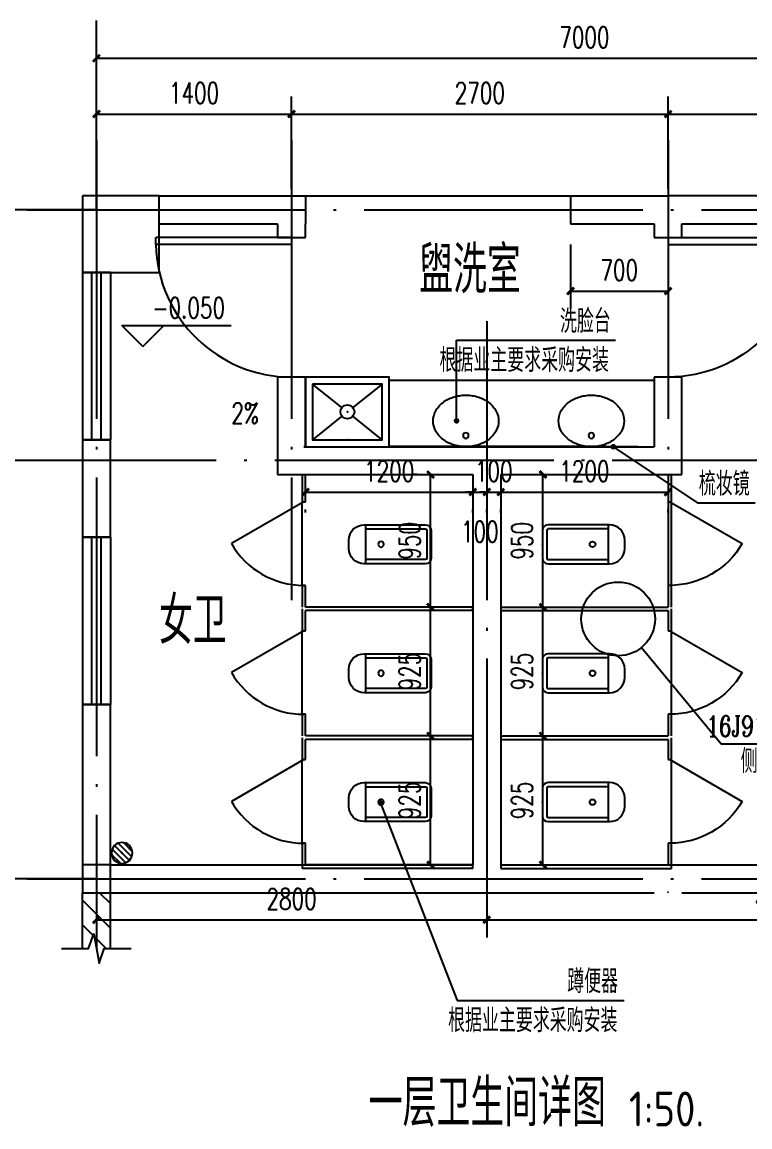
# Model space of a CAD drawing. Extents: x -4747 to 1060961, y -766984 to 396631.
# Drawn here: x 451895 to 457116, y -361977 to -354051 of the extents above; entities that cross this region are included whole.
import ezdxf

# ---------------------------------------------------------------- set-up
doc = ezdxf.new("R2010")
doc.units = 0
doc.header["$LTSCALE"] = 1000
doc.header["$MEASUREMENT"] = 0
doc.linetypes.add('DOTE', pattern=[2.42, 2, -0.2, 0.02, -0.2])
doc.layers.get('0').update_dxf_attribs({"linetype": 'CONTINUOUS'})
doc.layers.get('DEFPOINTS').update_dxf_attribs({"linetype": 'CONTINUOUS'})
for name, color, linetype in [('AXIS', 3, 'CONTINUOUS'), ('COLUMN', 9, 'CONTINUOUS'), ('DIM_ELEV', 3, 'CONTINUOUS'), ('DIM_IDEN', 3, 'CONTINUOUS'), ('DIM_LEAD', 3, 'CONTINUOUS'), ('DIM_SYMB', 3, 'CONTINUOUS'), ('DOTE', 1, 'DOTE'), ('LVTRY', 3, 'CONTINUOUS'), ('PUB_DIM', 3, 'CONTINUOUS'), ('PUB_HATCH', 8, 'CONTINUOUS'), ('PUB_TEXT', 7, 'CONTINUOUS'), ('WALL', 6, 'CONTINUOUS'), ('WINDOW', 4, 'CONTINUOUS'), ('卫生器具', 54, 'CONTINUOUS'), ('栏杆', 56, 'CONTINUOUS')]:
    doc.layers.add(name, color=color, linetype=linetype)
doc.styles.add('_TCH_DIM', font='SIMPLEX', dxfattribs={"bigfont": 'GBCBIG'})
doc.styles.add('_TCH_LABEL', font='COMPLEX', dxfattribs={"bigfont": 'GBCBIG'})
doc.styles.add('DIM_FONT', font='SIMPLEX', dxfattribs={"width": 0.7, "bigfont": 'GBCBIG'})
doc.styles.get("Standard").update_dxf_attribs({"font": 'gbenor.shx', "bigfont": 'gbcbig.shx'})
doc.dimstyles.new('DIMN50', dxfattribs={"dimscale": 0.5, "dimtxt": 300, "dimasz": 100, "dimexe": 250, "dimexo": 300, "dimgap": 150, "dimtad": 1, "dimdec": 0, "dimzin": 0, "dimtxsty": 'DIM_FONT', "dimblk": 'ARCHTICK', "dimcen": 0.09, "dimclrt": 7, "dimazin": 3, "dimtfac": 1, "dimtdec": 0, "dimtix": 1, "dimtmove": 0, "dimatfit": 3, "dimtolj": 1, "dimtzin": 0})

# ---------------------------------------------------------------- blocks, each defined once
blk = doc.blocks.new('_LV4')
blk.add_lwpolyline([(0, -520, 0.078966), (92.3, -505.3, 0.088152), (166.2, -465.8, 0.105269), (218.1, -403.4, 0.121685), (235, -335, 0.121685), (218.1, -266.6, 0.105269), (166.2, -204.2, 0.088152), (92.3, -164.7, 0.078966), (0, -150, 0.078966), (-92.3, -164.7, 0.088152), (-166.2, -204.2, 0.105269), (-218.1, -266.6, 0.121685), (-235, -335, 0.121685), (-218.1, -403.4, 0.105269), (-166.2, -465.8, 0.088152), (-92.3, -505.3, 0.078966)], format="xyb", close=True)
blk.add_circle((0, -230), 20)
blk = doc.blocks.new('_ARCHTICK')
at = {"color": 0, "linetype": 'BYBLOCK', "const_width": 0.4}
blk.add_lwpolyline([(-0.5, -0.5), (0.5, 0.5)], dxfattribs=at)
blk = doc.blocks.new('*D94')
at = {"layer": 'DEFPOINTS', "color": 0}
for p in [(455828.5, -355497.4), (456528.5, -355497.4), (456528.5, -355980.4)]:
    blk.add_point(p, dxfattribs=at)
at = {"layer": 'PUB_DIM', "color": 0}
for p, q in [((455828.5, -355647.4), (455828.5, -356105.4)), ((456528.5, -355647.4), (456528.5, -356105.4)), ((455828.5, -355980.4), (456528.5, -355980.4))]:
    blk.add_line(p, q, dxfattribs=at)
at = {"layer": 'PUB_DIM', "color": 0, "xscale": 50, "yscale": 50, "zscale": 50, "rotation": 180}
blk.add_blockref('_ARCHTICK', (455828.5, -355980.4), dxfattribs=at)
at = {"layer": 'PUB_DIM', "color": 0, "xscale": 50, "yscale": 50, "zscale": 50}
blk.add_blockref('_ARCHTICK', (456528.5, -355980.4), dxfattribs=at)
at = {"layer": 'PUB_DIM', "color": 7, "insert": (456178.5, -355830.4), "char_height": 150, "attachment_point": 5, "style": 'DIM_FONT'}
blk.add_mtext('\\A1;700', dxfattribs=at)
blk = doc.blocks.new('*D95')
at = {"layer": 'DEFPOINTS', "color": 0}
for p in [(455228.5, -360197.4), (459428.5, -360197.4), (459428.5, -360491.5)]:
    blk.add_point(p, dxfattribs=at)
at = {"layer": 'PUB_DIM', "color": 0}
for p, q in [((455228.5, -360347.4), (455228.5, -360616.5)), ((459428.5, -360347.4), (459428.5, -360616.5)), ((455228.5, -360491.5), (459428.5, -360491.5))]:
    blk.add_line(p, q, dxfattribs=at)
at = {"layer": 'PUB_DIM', "color": 0, "xscale": 50, "yscale": 50, "zscale": 50, "rotation": 180}
blk.add_blockref('_ARCHTICK', (455228.5, -360491.5), dxfattribs=at)
at = {"layer": 'PUB_DIM', "color": 0, "xscale": 50, "yscale": 50, "zscale": 50}
blk.add_blockref('_ARCHTICK', (459428.5, -360491.5), dxfattribs=at)
at = {"layer": 'PUB_DIM', "color": 7, "insert": (457328.5, -360341.5), "char_height": 150, "attachment_point": 5, "style": 'DIM_FONT'}
blk.add_mtext('\\A1;4200', dxfattribs=at)
blk = doc.blocks.new('*D96')
at = {"layer": 'DEFPOINTS', "color": 0}
for p in [(452428.5, -360197.4), (455228.5, -360197.4), (455228.5, -360491.5)]:
    blk.add_point(p, dxfattribs=at)
at = {"layer": 'PUB_DIM', "color": 0}
for p, q in [((452428.5, -360347.4), (452428.5, -360616.5)), ((455228.5, -360347.4), (455228.5, -360616.5)), ((452428.5, -360491.5), (455228.5, -360491.5))]:
    blk.add_line(p, q, dxfattribs=at)
at = {"layer": 'PUB_DIM', "color": 0, "xscale": 50, "yscale": 50, "zscale": 50, "rotation": 180}
blk.add_blockref('_ARCHTICK', (452428.5, -360491.5), dxfattribs=at)
at = {"layer": 'PUB_DIM', "color": 0, "xscale": 50, "yscale": 50, "zscale": 50}
blk.add_blockref('_ARCHTICK', (455228.5, -360491.5), dxfattribs=at)
at = {"layer": 'PUB_DIM', "color": 7, "insert": (453828.5, -360341.5), "char_height": 150, "attachment_point": 5, "style": 'DIM_FONT'}
blk.add_mtext('\\A1;2800', dxfattribs=at)
blk = doc.blocks.new('*D102')
at = {"layer": 'DEFPOINTS', "color": 0}
for p in [(453928.5, -357419.8), (455128.5, -357419.8), (455128.5, -357422.7)]:
    blk.add_point(p, dxfattribs=at)
at = {"layer": 'PUB_DIM', "color": 0}
for p, q in [((453928.5, -357422.7), (455128.5, -357422.7)), ((453928.5, -357569.8), (453928.5, -357547.7)), ((455128.5, -357569.8), (455128.5, -357547.7))]:
    blk.add_line(p, q, dxfattribs=at)
at = {"layer": 'PUB_DIM', "color": 0, "xscale": 50, "yscale": 50, "zscale": 50, "rotation": 180}
blk.add_blockref('_ARCHTICK', (453928.5, -357422.7), dxfattribs=at)
at = {"layer": 'PUB_DIM', "color": 0, "xscale": 50, "yscale": 50, "zscale": 50}
blk.add_blockref('_ARCHTICK', (455128.5, -357422.7), dxfattribs=at)
at = {"layer": 'PUB_DIM', "color": 7, "insert": (454528.5, -357272.7), "char_height": 150, "attachment_point": 5, "style": 'DIM_FONT'}
blk.add_mtext('\\A1;1200', dxfattribs=at)
blk = doc.blocks.new('*D103')
at = {"layer": 'DEFPOINTS', "color": 0}
for p in [(455128.5, -357419.8), (455228.5, -357419.8), (455228.5, -357422.7)]:
    blk.add_point(p, dxfattribs=at)
at = {"layer": 'PUB_DIM', "color": 0}
for p, q in [((455128.5, -357422.7), (455078.5, -357422.7)), ((455128.5, -357422.7), (455228.5, -357422.7)), ((455228.5, -357422.7), (455278.5, -357422.7)), ((455128.5, -357569.8), (455128.5, -357547.7)), ((455228.5, -357569.8), (455228.5, -357547.7))]:
    blk.add_line(p, q, dxfattribs=at)
at = {"layer": 'PUB_DIM', "color": 0, "xscale": 50, "yscale": 50, "zscale": 50}
blk.add_blockref('_ARCHTICK', (455128.5, -357422.7), dxfattribs=at)
at = {"layer": 'PUB_DIM', "color": 0, "xscale": 50, "yscale": 50, "zscale": 50, "rotation": 180}
blk.add_blockref('_ARCHTICK', (455228.5, -357422.7), dxfattribs=at)
at = {"layer": 'PUB_DIM', "color": 7, "insert": (455178.5, -357706.4), "char_height": 150, "attachment_point": 5, "style": 'DIM_FONT'}
blk.add_mtext('\\A1;100', dxfattribs=at)
blk = doc.blocks.new('*D104')
at = {"layer": 'DEFPOINTS', "color": 0}
for p in [(455228.5, -357419.8), (455328.5, -357419.8), (455328.5, -357422.7)]:
    blk.add_point(p, dxfattribs=at)
at = {"layer": 'PUB_DIM', "color": 0}
for p, q in [((455228.5, -357422.7), (455178.5, -357422.7)), ((455228.5, -357422.7), (455328.5, -357422.7)), ((455328.5, -357422.7), (455378.5, -357422.7)), ((455228.5, -357569.8), (455228.5, -357547.7)), ((455328.5, -357569.8), (455328.5, -357547.7))]:
    blk.add_line(p, q, dxfattribs=at)
at = {"layer": 'PUB_DIM', "color": 0, "xscale": 50, "yscale": 50, "zscale": 50}
blk.add_blockref('_ARCHTICK', (455228.5, -357422.7), dxfattribs=at)
at = {"layer": 'PUB_DIM', "color": 0, "xscale": 50, "yscale": 50, "zscale": 50, "rotation": 180}
blk.add_blockref('_ARCHTICK', (455328.5, -357422.7), dxfattribs=at)
at = {"layer": 'PUB_DIM', "color": 7, "insert": (455278.5, -357272.7), "char_height": 150, "attachment_point": 5, "style": 'DIM_FONT'}
blk.add_mtext('\\A1;100', dxfattribs=at)
blk = doc.blocks.new('*D105')
at = {"layer": 'DEFPOINTS', "color": 0}
for p in [(455328.5, -357419.8), (456528.5, -357419.8), (456528.5, -357422.7)]:
    blk.add_point(p, dxfattribs=at)
at = {"layer": 'PUB_DIM', "color": 0}
for p, q in [((455328.5, -357422.7), (456528.5, -357422.7)), ((455328.5, -357569.8), (455328.5, -357547.7)), ((456528.5, -357569.8), (456528.5, -357547.7))]:
    blk.add_line(p, q, dxfattribs=at)
at = {"layer": 'PUB_DIM', "color": 0, "xscale": 50, "yscale": 50, "zscale": 50, "rotation": 180}
blk.add_blockref('_ARCHTICK', (455328.5, -357422.7), dxfattribs=at)
at = {"layer": 'PUB_DIM', "color": 0, "xscale": 50, "yscale": 50, "zscale": 50}
blk.add_blockref('_ARCHTICK', (456528.5, -357422.7), dxfattribs=at)
at = {"layer": 'PUB_DIM', "color": 7, "insert": (455928.5, -357272.7), "char_height": 150, "attachment_point": 5, "style": 'DIM_FONT'}
blk.add_mtext('\\A1;1200', dxfattribs=at)
blk = doc.blocks.new('*D106')
at = {"layer": 'DEFPOINTS', "color": 0}
for p in [(455576.8, -357297.4), (455631.5, -357297.4), (455576.8, -358247.4)]:
    blk.add_point(p, dxfattribs=at)
at = {"layer": 'PUB_DIM', "color": 0}
for p, q in [((455631.5, -358247.4), (455631.5, -357297.4)), ((455726.8, -357297.4), (455756.5, -357297.4)), ((455726.8, -358247.4), (455756.5, -358247.4))]:
    blk.add_line(p, q, dxfattribs=at)
at = {"layer": 'PUB_DIM', "color": 0, "xscale": 50, "yscale": 50, "zscale": 50}
for p, rotation in [((455631.5, -357297.4), 90), ((455631.5, -358247.4), 270)]:
    blk.add_blockref('_ARCHTICK', p, dxfattribs=dict(at, rotation=rotation))
at = {"layer": 'PUB_DIM', "color": 7, "insert": (455481.5, -357772.4), "char_height": 150, "attachment_point": 5, "rotation": 90, "style": 'DIM_FONT'}
blk.add_mtext('\\A1;950', dxfattribs=at)
blk = doc.blocks.new('*D107')
at = {"layer": 'DEFPOINTS', "color": 0}
for p in [(455576.8, -358247.4), (455631.5, -358247.4), (455576.8, -359172.4)]:
    blk.add_point(p, dxfattribs=at)
at = {"layer": 'PUB_DIM', "color": 0}
for p, q in [((455631.5, -359172.4), (455631.5, -358247.4)), ((455726.8, -358247.4), (455756.5, -358247.4)), ((455726.8, -359172.4), (455756.5, -359172.4))]:
    blk.add_line(p, q, dxfattribs=at)
at = {"layer": 'PUB_DIM', "color": 0, "xscale": 50, "yscale": 50, "zscale": 50}
for p, rotation in [((455631.5, -358247.4), 90), ((455631.5, -359172.4), 270)]:
    blk.add_blockref('_ARCHTICK', p, dxfattribs=dict(at, rotation=rotation))
at = {"layer": 'PUB_DIM', "color": 7, "insert": (455481.5, -358709.9), "char_height": 150, "attachment_point": 5, "rotation": 90, "style": 'DIM_FONT'}
blk.add_mtext('\\A1;925', dxfattribs=at)
blk = doc.blocks.new('*D108')
at = {"layer": 'DEFPOINTS', "color": 0}
for p in [(455576.8, -359172.4), (455631.5, -359172.4), (455576.8, -360097.4)]:
    blk.add_point(p, dxfattribs=at)
at = {"layer": 'PUB_DIM', "color": 0}
for p, q in [((455631.5, -360097.4), (455631.5, -359172.4)), ((455726.8, -359172.4), (455756.5, -359172.4)), ((455726.8, -360097.4), (455756.5, -360097.4))]:
    blk.add_line(p, q, dxfattribs=at)
at = {"layer": 'PUB_DIM', "color": 0, "xscale": 50, "yscale": 50, "zscale": 50}
for p, rotation in [((455631.5, -359172.4), 90), ((455631.5, -360097.4), 270)]:
    blk.add_blockref('_ARCHTICK', p, dxfattribs=dict(at, rotation=rotation))
at = {"layer": 'PUB_DIM', "color": 7, "insert": (455481.5, -359634.9), "char_height": 150, "attachment_point": 5, "rotation": 90, "style": 'DIM_FONT'}
blk.add_mtext('\\A1;925', dxfattribs=at)
blk = doc.blocks.new('*D109')
at = {"layer": 'DEFPOINTS', "color": 0}
for p in [(454825.5, -357297.4), (454880.1, -357297.4), (454880.1, -358247.4)]:
    blk.add_point(p, dxfattribs=at)
at = {"layer": 'PUB_DIM', "color": 0}
for p, q in [((454730.1, -357297.4), (454700.5, -357297.4)), ((454825.5, -358247.4), (454825.5, -357297.4)), ((454730.1, -358247.4), (454700.5, -358247.4))]:
    blk.add_line(p, q, dxfattribs=at)
at = {"layer": 'PUB_DIM', "color": 0, "xscale": 50, "yscale": 50, "zscale": 50}
for p, rotation in [((454825.5, -357297.4), 90), ((454825.5, -358247.4), 270)]:
    blk.add_blockref('_ARCHTICK', p, dxfattribs=dict(at, rotation=rotation))
at = {"layer": 'PUB_DIM', "color": 7, "insert": (454675.5, -357772.4), "char_height": 150, "attachment_point": 5, "rotation": 90, "style": 'DIM_FONT'}
blk.add_mtext('\\A1;950', dxfattribs=at)
blk = doc.blocks.new('*D110')
at = {"layer": 'DEFPOINTS', "color": 0}
for p in [(454825.5, -358247.4), (454880.1, -358247.4), (454880.1, -359172.4)]:
    blk.add_point(p, dxfattribs=at)
at = {"layer": 'PUB_DIM', "color": 0}
for p, q in [((454730.1, -358247.4), (454700.5, -358247.4)), ((454825.5, -359172.4), (454825.5, -358247.4)), ((454730.1, -359172.4), (454700.5, -359172.4))]:
    blk.add_line(p, q, dxfattribs=at)
at = {"layer": 'PUB_DIM', "color": 0, "xscale": 50, "yscale": 50, "zscale": 50}
for p, rotation in [((454825.5, -358247.4), 90), ((454825.5, -359172.4), 270)]:
    blk.add_blockref('_ARCHTICK', p, dxfattribs=dict(at, rotation=rotation))
at = {"layer": 'PUB_DIM', "color": 7, "insert": (454675.5, -358709.9), "char_height": 150, "attachment_point": 5, "rotation": 90, "style": 'DIM_FONT'}
blk.add_mtext('\\A1;925', dxfattribs=at)
blk = doc.blocks.new('*D111')
at = {"layer": 'DEFPOINTS', "color": 0}
for p in [(454825.5, -359172.4), (454880.1, -359172.4), (454880.1, -360097.4)]:
    blk.add_point(p, dxfattribs=at)
at = {"layer": 'PUB_DIM', "color": 0}
for p, q in [((454730.1, -359172.4), (454700.5, -359172.4)), ((454825.5, -360097.4), (454825.5, -359172.4)), ((454730.1, -360097.4), (454700.5, -360097.4))]:
    blk.add_line(p, q, dxfattribs=at)
at = {"layer": 'PUB_DIM', "color": 0, "xscale": 50, "yscale": 50, "zscale": 50}
for p, rotation in [((454825.5, -359172.4), 90), ((454825.5, -360097.4), 270)]:
    blk.add_blockref('_ARCHTICK', p, dxfattribs=dict(at, rotation=rotation))
at = {"layer": 'PUB_DIM', "color": 7, "insert": (454675.5, -359634.9), "char_height": 150, "attachment_point": 5, "rotation": 90, "style": 'DIM_FONT'}
blk.add_mtext('\\A1;925', dxfattribs=at)
blk = doc.blocks.new('*D112')
at = {"layer": 'DEFPOINTS', "color": 0}
for p in [(451298.9, -355397.4), (452028.5, -355397.4), (452028.5, -360197.4)]:
    blk.add_point(p, dxfattribs=at)
at = {"layer": 'PUB_DIM', "color": 0}
for p, q in [((451878.5, -355397.4), (451173.9, -355397.4)), ((451298.9, -360197.4), (451298.9, -355397.4)), ((451878.5, -360197.4), (451173.9, -360197.4))]:
    blk.add_line(p, q, dxfattribs=at)
at = {"layer": 'PUB_DIM', "color": 0, "xscale": 50, "yscale": 50, "zscale": 50}
for p, rotation in [((451298.9, -355397.4), 90), ((451298.9, -360197.4), 270)]:
    blk.add_blockref('_ARCHTICK', p, dxfattribs=dict(at, rotation=rotation))
at = {"layer": 'PUB_DIM', "color": 7, "insert": (451148.9, -357797.4), "char_height": 150, "attachment_point": 5, "rotation": 90, "style": 'DIM_FONT'}
blk.add_mtext('\\A1;4800', dxfattribs=at)
blk = doc.blocks.new('*D113')
at = {"layer": 'DEFPOINTS', "color": 0}
for p in [(451698.9, -355397.4), (452428.5, -355397.4), (452428.5, -357197.4)]:
    blk.add_point(p, dxfattribs=at)
at = {"layer": 'PUB_DIM', "color": 0}
for p, q in [((452278.5, -355397.4), (451573.9, -355397.4)), ((451698.9, -357197.4), (451698.9, -355397.4)), ((452278.5, -357197.4), (451573.9, -357197.4))]:
    blk.add_line(p, q, dxfattribs=at)
at = {"layer": 'PUB_DIM', "color": 0, "xscale": 50, "yscale": 50, "zscale": 50}
for p, rotation in [((451698.9, -355397.4), 90), ((451698.9, -357197.4), 270)]:
    blk.add_blockref('_ARCHTICK', p, dxfattribs=dict(at, rotation=rotation))
at = {"layer": 'PUB_DIM', "color": 7, "insert": (451548.9, -356297.4), "char_height": 150, "attachment_point": 5, "rotation": 90, "style": 'DIM_FONT'}
blk.add_mtext('\\A1;1800', dxfattribs=at)
blk = doc.blocks.new('*D114')
at = {"layer": 'DEFPOINTS', "color": 0}
for p in [(451698.9, -357197.4), (452428.5, -357197.4), (452428.5, -360197.4)]:
    blk.add_point(p, dxfattribs=at)
at = {"layer": 'PUB_DIM', "color": 0}
for p, q in [((452278.5, -357197.4), (451573.9, -357197.4)), ((451698.9, -360197.4), (451698.9, -357197.4)), ((452278.5, -360197.4), (451573.9, -360197.4))]:
    blk.add_line(p, q, dxfattribs=at)
at = {"layer": 'PUB_DIM', "color": 0, "xscale": 50, "yscale": 50, "zscale": 50}
for p, rotation in [((451698.9, -357197.4), 90), ((451698.9, -360197.4), 270)]:
    blk.add_blockref('_ARCHTICK', p, dxfattribs=dict(at, rotation=rotation))
at = {"layer": 'PUB_DIM', "color": 7, "insert": (451548.9, -358697.4), "char_height": 150, "attachment_point": 5, "rotation": 90, "style": 'DIM_FONT'}
blk.add_mtext('\\A1;3000', dxfattribs=at)
blk = doc.blocks.new('*D115')
at = {"layer": 'DEFPOINTS', "color": 0}
for p in [(453828.5, -354710.3), (452428.5, -355397.4), (453828.5, -355397.4)]:
    blk.add_point(p, dxfattribs=at)
at = {"layer": 'PUB_DIM', "color": 0}
for p, q in [((452428.5, -355247.4), (452428.5, -354585.3)), ((453828.5, -355247.4), (453828.5, -354585.3)), ((452428.5, -354710.3), (453828.5, -354710.3))]:
    blk.add_line(p, q, dxfattribs=at)
at = {"layer": 'PUB_DIM', "color": 0, "xscale": 50, "yscale": 50, "zscale": 50, "rotation": 180}
blk.add_blockref('_ARCHTICK', (452428.5, -354710.3), dxfattribs=at)
at = {"layer": 'PUB_DIM', "color": 0, "xscale": 50, "yscale": 50, "zscale": 50}
blk.add_blockref('_ARCHTICK', (453828.5, -354710.3), dxfattribs=at)
at = {"layer": 'PUB_DIM', "color": 7, "insert": (453128.5, -354560.3), "char_height": 150, "attachment_point": 5, "style": 'DIM_FONT'}
blk.add_mtext('\\A1;1400', dxfattribs=at)
blk = doc.blocks.new('*D116')
at = {"layer": 'DEFPOINTS', "color": 0}
for p in [(456528.5, -354710.3), (453828.5, -355397.4), (456528.5, -355397.4)]:
    blk.add_point(p, dxfattribs=at)
at = {"layer": 'PUB_DIM', "color": 0}
for p, q in [((453828.5, -355247.4), (453828.5, -354585.3)), ((456528.5, -355247.4), (456528.5, -354585.3)), ((453828.5, -354710.3), (456528.5, -354710.3))]:
    blk.add_line(p, q, dxfattribs=at)
at = {"layer": 'PUB_DIM', "color": 0, "xscale": 50, "yscale": 50, "zscale": 50, "rotation": 180}
blk.add_blockref('_ARCHTICK', (453828.5, -354710.3), dxfattribs=at)
at = {"layer": 'PUB_DIM', "color": 0, "xscale": 50, "yscale": 50, "zscale": 50}
blk.add_blockref('_ARCHTICK', (456528.5, -354710.3), dxfattribs=at)
at = {"layer": 'PUB_DIM', "color": 7, "insert": (455178.5, -354560.3), "char_height": 150, "attachment_point": 5, "style": 'DIM_FONT'}
blk.add_mtext('\\A1;2700', dxfattribs=at)
blk = doc.blocks.new('*D117')
at = {"layer": 'DEFPOINTS', "color": 0}
for p in [(459428.5, -354710.3), (456528.5, -355397.4), (459428.5, -355397.4)]:
    blk.add_point(p, dxfattribs=at)
at = {"layer": 'PUB_DIM', "color": 0}
for p, q in [((456528.5, -355247.4), (456528.5, -354585.3)), ((459428.5, -355247.4), (459428.5, -354585.3)), ((456528.5, -354710.3), (459428.5, -354710.3))]:
    blk.add_line(p, q, dxfattribs=at)
at = {"layer": 'PUB_DIM', "color": 0, "xscale": 50, "yscale": 50, "zscale": 50, "rotation": 180}
blk.add_blockref('_ARCHTICK', (456528.5, -354710.3), dxfattribs=at)
at = {"layer": 'PUB_DIM', "color": 0, "xscale": 50, "yscale": 50, "zscale": 50}
blk.add_blockref('_ARCHTICK', (459428.5, -354710.3), dxfattribs=at)
at = {"layer": 'PUB_DIM', "color": 7, "insert": (457978.5, -354560.3), "char_height": 150, "attachment_point": 5, "style": 'DIM_FONT'}
blk.add_mtext('\\A1;2900', dxfattribs=at)
blk = doc.blocks.new('*D118')
at = {"layer": 'DEFPOINTS', "color": 0}
for p in [(459428.5, -354310.3), (452428.5, -355397.4), (459428.5, -355397.4)]:
    blk.add_point(p, dxfattribs=at)
at = {"layer": 'PUB_DIM', "color": 0}
for p, q in [((452428.5, -355247.4), (452428.5, -354185.3)), ((459428.5, -355247.4), (459428.5, -354185.3)), ((452428.5, -354310.3), (459428.5, -354310.3))]:
    blk.add_line(p, q, dxfattribs=at)
at = {"layer": 'PUB_DIM', "color": 0, "xscale": 50, "yscale": 50, "zscale": 50, "rotation": 180}
blk.add_blockref('_ARCHTICK', (452428.5, -354310.3), dxfattribs=at)
at = {"layer": 'PUB_DIM', "color": 0, "xscale": 50, "yscale": 50, "zscale": 50}
blk.add_blockref('_ARCHTICK', (459428.5, -354310.3), dxfattribs=at)
at = {"layer": 'PUB_DIM', "color": 7, "insert": (455928.5, -354160.3), "char_height": 150, "attachment_point": 5, "style": 'DIM_FONT'}
blk.add_mtext('\\A1;7000', dxfattribs=at)
blk = doc.blocks.new('$DORLIB2D$00000001')
for p, q in [((0.45, 0.975), (0.5, 0.975)), ((0.45, 0), (0.45, 0.975)), ((0.5, 0), (0.5, 0.975)), ((0.5, 0), (0.45, 0))]:
    blk.add_line(p, q)
blk.add_arc((0.475, 0), 0.975, 91.46928, 180)
blk = doc.blocks.new('$TCHSYS$APDOOR2D')
blk.add_line((0.5, 0), (0, 0.866))
blk.add_arc((0.5, 0), 1, 120, 180)
blk = doc.blocks.new('$LVTRY$00000200')
for p, q in [((-139.8, -40, 0), (-139.8, -479.7, 0)), ((-109.8, -40, 0), (-109.8, -469.7, 0)), ((99.8, 0, 0), (-99.8, 0, 0)), ((99.8, -30, 0), (-99.8, -30, 0)), ((109.8, -469.7, 0), (109.8, -40, 0)), ((139.8, -479.7, 0), (139.8, -40, 0)), ((139.8, -469.7, 0), (-139.8, -469.7, 0)), ((-29.8, -589.7, 0), (29.8, -589.7, 0))]:
    blk.add_line(p, q)
blk.add_circle((0, -358.6, 0), 20)
for centre, radius, start, end in [((-99.8, -40, 0), 40, 90, 180), ((-99.8, -40, 0), 10, 90, 180), ((99.8, -40, 0), 40, 0, 90), ((99.8, -40, 0), 10, 0, 90), ((-29.8, -479.7, 0), 110, 180, 270), ((29.8, -479.7, 0), 110, 270, 0)]:
    blk.add_arc(centre, radius, start, end)
blk.add_point((0, 0))
blk = doc.blocks.new('$LVTRY$00000191')
at = {"color": 0}
for p, q in [((-250, -50, 0), (-39, -218.8, 0)), ((39, -218.8, 0), (250, -50, 0)), ((-250, -450, 0), (-39, -281.2, 0)), ((39, -281.2, 0), (250, -450, 0))]:
    blk.add_line(p, q, dxfattribs=at)
at = {"color": 0, "elevation": 0}
for points in [[(300, -500), (300, 0), (-300, 0), (-300, -500)], [(250, -450), (250, -50), (-250, -50), (-250, -450)]]:
    blk.add_lwpolyline(points, close=True, dxfattribs=at)
at = {"color": 0}
blk.add_circle((0, -250, 0), 50, dxfattribs=at)
for p in [(0, -50, 0), (0, -250, 0)]:
    blk.add_point(p, dxfattribs=at)
blk = doc.blocks.new('$WINLIB2D$00000001')
at = {"color": 0}
for points in [[(-0.5, 0.5), (-0.5, -0.5)], [(-0.5, 0.5), (0.5, 0.5)], [(0.5, -0.5), (0.5, 0.5)], [(0.5, 0.1667), (-0.5, 0.1667)], [(0.5, -0.1667), (-0.5, -0.1667)], [(-0.5, -0.5), (0.5, -0.5)]]:
    blk.add_lwpolyline(points, dxfattribs=at)
blk = doc.blocks.new('$LVTRY$00000171')
for p, q in [((-74.2, 10.6), (-10.6, 74.2)), ((-69.8, -27.4), (27.4, 69.8)), ((-53, -53), (53, 53)), ((-27.4, -69.8), (69.8, 27.4)), ((10.6, -74.2), (74.2, -10.6))]:
    blk.add_line(p, q)
blk.add_circle((0, 0), 75)
blk.add_point((0, 0))

msp = doc.modelspace()

# ---------------------------------------------------------------- linework, layer by layer
at = {"layer": 'AXIS'}
for p, q in [((452428.5, -355397.4), (452428.5, -354040)), ((452428.5, -355397.4), (451052.5, -355397.4)), ((452428.5, -360197.4), (451052.5, -360197.4))]:
    msp.add_line(p, q, dxfattribs=at)
at = {"layer": 'COLUMN'}
for p, q in [((452328.5, -355297.4), (452328.5, -355847.4)), ((452878.5, -355297.4), (452328.5, -355297.4)), ((452878.5, -355847.4), (452878.5, -355297.4)), ((452328.5, -355847.4), (452878.5, -355847.4)), ((452328.5, -360097.4), (452328.5, -360297.4)), ((452528.5, -360097.4), (452328.5, -360097.4)), ((452528.5, -360297.4), (452528.5, -360097.4)), ((452328.5, -360297.4), (452528.5, -360297.4))]:
    msp.add_line(p, q, dxfattribs=at)
at = {"layer": 'DIM_ELEV'}
for p, q in [((452761.7, -356377.9), (452611.7, -356227.9)), ((452611.7, -356227.9), (453394.2, -356227.9)), ((452761.7, -356377.9), (452911.7, -356227.9))]:
    msp.add_line(p, q, dxfattribs=at)
at = {"layer": 'DIM_IDEN', "linetype": 'BYBLOCK'}
for p, q in [((456339.2, -358537), (456909.5, -359229)), ((456909.5, -359229), (457562, -359229))]:
    msp.add_line(p, q, dxfattribs=at)
msp.add_circle((456170.9, -358332.7), 264.7, dxfattribs=at)
at = {"layer": 'DIM_LEAD', "linetype": 'BYBLOCK'}
for p, q in [((455011.5, -356911.4), (455011.5, -356333.4)), ((455011.5, -356333.4), (456152, -356333.4)), ((456135.3, -357097.4), (456740.9, -357501.1)), ((456740.9, -357501.1), (457152.4, -357501.1)), ((454466, -359654.9), (455016.4, -361070.1)), ((455016.4, -361070.1), (456213.4, -361070.1))]:
    msp.add_line(p, q, dxfattribs=at)
at = {"layer": 'DIM_LEAD', "linetype": 'BYBLOCK', "const_width": 20}
for points in [[(455011.5, -356921.4, 1), (455011.5, -356901.4, 1)], [(456127, -357091.9, 1), (456143.7, -357102.9, 1)], [(454462.4, -359645.5, 1), (454469.7, -359664.2, 1)]]:
    msp.add_lwpolyline(points, format="xyb", close=True, dxfattribs=at)
at = {"layer": 'DIM_SYMB'}
msp.add_lwpolyline([(453479.7, -356983.1, 0, 0, 0), (453021.9, -359061.2, 40, 0, 0), (452989.6, -359207.7, 0, 0, 0)], format="xyseb", dxfattribs=at)
msp.add_lwpolyline([(452178.5, -360697.4), (452372.2, -360697.4), (452410.4, -360592.4), (452447.5, -360802.4), (452484.7, -360697.4), (452678.5, -360697.4)], dxfattribs=at)
at = {"layer": 'DOTE'}
for p, q in [((452428.5, -354897.4), (452428.5, -360697.4)), ((453828.5, -354897.4), (453828.5, -358197.4)), ((456528.5, -354897.4), (456528.5, -358197.4)), ((451928.5, -355397.4), (459928.5, -355397.4)), ((455228.5, -356197.4), (455228.5, -360697.4)), ((458128.5, -357197.4), (451928.5, -357197.4)), ((451928.5, -360197.4), (459928.5, -360197.4))]:
    msp.add_line(p, q, dxfattribs=at)
at = {"layer": 'PUB_HATCH'}
for p, q in [((452451.2, -360297.4), (452528.5, -360374.7)), ((452328.5, -360351.5), (452528.5, -360551.5)), ((452328.5, -360528.3), (452497.6, -360697.4))]:
    msp.add_line(p, q, dxfattribs=at)
at = {"layer": 'WALL'}
for p, q in [((452878.5, -355297.4), (453828.5, -355297.4)), ((453828.5, -355297.4), (453928.5, -355297.4)), ((453928.5, -355297.4), (453928.5, -355497.4)), ((455828.5, -355297.4), (456528.5, -355297.4)), ((455828.5, -355297.4), (455828.5, -355497.4)), ((457578.5, -355297.4), (456528.5, -355297.4)), ((452878.5, -355497.4), (453728.5, -355497.4)), ((453728.5, -355497.4), (453728.5, -355597.4)), ((453928.5, -355597.4), (453928.5, -355497.4)), ((453928.5, -355497.4), (453928.5, -355497.4)), ((455828.5, -355497.4), (456428.5, -355497.4)), ((456428.5, -355497.4), (456428.5, -355597.4)), ((456628.5, -355497.4), (457578.5, -355497.4)), ((456628.5, -355597.4), (456628.5, -355497.4)), ((453728.5, -355597.4), (453928.5, -355597.4)), ((456428.5, -355597.4), (456628.5, -355597.4)), ((453928.5, -356597.4), (453728.5, -356597.4)), ((453728.5, -356597.4), (453728.5, -357297.4)), ((453928.5, -357097.4), (453928.5, -356597.4)), ((456628.5, -356597.4), (456428.5, -356597.4)), ((456428.5, -356597.4), (456428.5, -357097.4)), ((456628.5, -357297.4), (456628.5, -356597.4)), ((452528.5, -357047.4), (452328.5, -357047.4)), ((452328.5, -357047.4), (452328.5, -357747.4)), ((452528.5, -357747.4), (452528.5, -357047.4)), ((453928.5, -357097.4), (453916, -357097.4)), ((453916, -357097.4), (455228.5, -357097.4)), ((455228.5, -357097.4), (456428.5, -357097.4)), ((453728.5, -357297.4), (453916, -357297.4)), ((453916, -357297.4), (455128.5, -357297.4)), ((455128.5, -357297.4), (455128.5, -360097.4)), ((455328.5, -357297.4), (455328.5, -360097.4)), ((455328.5, -357297.4), (456628.5, -357297.4)), ((452328.5, -357747.4), (452528.5, -357747.4)), ((452528.5, -358947.4), (452328.5, -358947.4)), ((452328.5, -358947.4), (452328.5, -360097.4)), ((452528.5, -360097.4), (452528.5, -358947.4)), ((452528.5, -360097.4), (455128.5, -360097.4)), ((455328.5, -360097.4), (456528.5, -360097.4)), ((456528.5, -360097.4), (459328.5, -360097.4)), ((452328.5, -360697.4), (452328.5, -360297.4)), ((452528.5, -360697.4), (452528.5, -360297.4)), ((452528.5, -360297.4), (455228.5, -360297.4)), ((455228.5, -360297.4), (456428.5, -360297.4)), ((456532.9, -360292.6), (456528.3, -360292.8)), ((456528.5, -360297.4), (456528.3, -360292.8)), ((456528.5, -360297.4), (456528.5, -360297.4)), ((456628.5, -360297.4), (459528.5, -360297.4))]:
    msp.add_line(p, q, dxfattribs=at)
at = {"layer": 'WINDOW'}
msp.add_lwpolyline([(453928.5, -355297.4), (455828.5, -355297.4)], dxfattribs=at)
at = {"layer": '卫生器具'}
for p, q in [((454528.5, -356619.3), (456428.5, -356619.3)), ((453903.5, -357297.4), (453903.5, -357492.3)), ((453928.5, -357492.3), (453928.5, -357297.4)), ((456528.5, -357297.4), (456528.5, -357492.3)), ((456553.5, -357492.3), (456553.5, -357297.4)), ((453903.5, -358092.3, 400), (453903.5, -357492.3, 400)), ((453903.5, -357492.3), (453928.5, -357492.3)), ((456528.5, -357492.3), (456553.5, -357492.3)), ((456553.5, -358092.3, 400), (456553.5, -357492.3, 400)), ((453928.5, -358092.3), (453903.5, -358092.3)), ((453903.5, -358092.3), (453903.5, -358247.4)), ((453928.5, -358247.4), (453928.5, -358092.3)), ((456553.5, -358092.3), (456528.5, -358092.3)), ((456528.5, -358092.3), (456528.5, -358247.4)), ((456553.5, -358247.4), (456553.5, -358092.3)), ((453903.5, -358259.9), (453903.5, -358417.3)), ((455128.5, -358247.4), (453928.5, -358247.4)), ((455128.5, -358272.4), (453928.5, -358272.4)), ((453928.5, -358417.3), (453928.5, -358272.4)), ((455128.5, -358272.4), (455128.5, -358247.4)), ((455328.5, -358247.4), (456528.5, -358247.4)), ((455328.5, -358247.4), (455328.5, -358272.4)), ((455328.5, -358272.4), (456528.5, -358272.4)), ((456528.5, -358272.4), (456528.5, -358417.3)), ((456553.5, -358417.3), (456553.5, -358259.9)), ((453903.5, -359017.3, 400), (453903.5, -358417.3, 400)), ((453903.5, -358417.3), (453928.5, -358417.3)), ((456528.5, -358417.3), (456553.5, -358417.3)), ((456553.5, -359017.3, 400), (456553.5, -358417.3, 400)), ((453928.5, -359017.3), (453903.5, -359017.3)), ((453903.5, -359017.3), (453903.5, -359172.4)), ((453928.5, -359172.4), (453928.5, -359017.3)), ((456553.5, -359017.3), (456528.5, -359017.3)), ((456528.5, -359017.3), (456528.5, -359172.4)), ((456553.5, -359172.4), (456553.5, -359017.3)), ((453903.5, -359184.9), (453903.5, -359342.3)), ((455128.5, -359172.4), (453928.5, -359172.4)), ((455128.5, -359197.4), (453928.5, -359197.4)), ((453928.5, -359342.3), (453928.5, -359197.4)), ((455128.5, -359197.4), (455128.5, -359172.4)), ((455328.5, -359172.4), (456528.5, -359172.4)), ((455328.5, -359172.4), (455328.5, -359197.4)), ((455328.5, -359197.4), (456528.5, -359197.4)), ((456528.5, -359197.4), (456528.5, -359342.3)), ((456553.5, -359342.3), (456553.5, -359184.9)), ((453903.5, -359942.3, 400), (453903.5, -359342.3, 400)), ((453903.5, -359342.3), (453928.5, -359342.3)), ((456528.5, -359342.3), (456553.5, -359342.3)), ((456553.5, -359942.3, 400), (456553.5, -359342.3, 400)), ((453928.5, -359942.3), (453903.5, -359942.3)), ((453903.5, -359942.3), (453903.5, -360122.4)), ((453928.5, -360097.4), (453928.5, -359942.3)), ((456553.5, -359942.3), (456528.5, -359942.3)), ((456528.5, -359942.3), (456528.5, -360097.4)), ((456553.5, -360122.4), (456553.5, -359942.3)), ((455128.5, -360097.4), (453928.5, -360097.4)), ((455128.5, -360122.4), (455128.5, -360097.4)), ((455328.5, -360097.4), (456528.5, -360097.4)), ((455328.5, -360097.4), (455328.5, -360122.4)), ((455128.5, -360122.4), (453903.5, -360122.4)), ((455328.5, -360122.4), (456553.5, -360122.4))]:
    msp.add_line(p, q, dxfattribs=at)
at = {"layer": '栏杆', "linetype": 'BYBLOCK', "const_width": 20}
msp.add_lwpolyline([(456428.5, -357097.4), (456428.5, -357097.4), (454528.5, -357097.4), (454528.5, -357097.4)], close=True, dxfattribs=at)

# ---------------------------------------------------------------- block references
at = {"layer": 'LVTRY', "rotation": 180.000000000013}
msp.add_blockref('$LVTRY$00000191', (454228.5, -357097.4, 0), dxfattribs=at)
at = {"layer": 'LVTRY', "yscale": -1}
msp.add_blockref('$LVTRY$00000171', (452611.8, -360011.9), dxfattribs=at)
at = {"layer": 'WINDOW'}
for name, p, xscale, yscale, zscale, rotation in [('$DORLIB2D$00000001', (453828.5, -356097.4), -1000, -1000, -1000, 270), ('$DORLIB2D$00000001', (456528.5, -356097.4), -1000, 1000, -1000, 270.0000000000556), ('$WINLIB2D$00000001', (452428.5, -356447.4), -1200, -200, -1200, 90), ('$WINLIB2D$00000001', (452428.5, -358347.4), -1200, -200, -1200, 90)]:
    msp.add_blockref(name, p, dxfattribs=dict(at, xscale=xscale, yscale=yscale, zscale=zscale, rotation=rotation))
at = {"layer": '卫生器具', "xscale": -1, "rotation": 180}
for p in [(455078.5, -357247.4), (455978.5, -357247.4)]:
    msp.add_blockref('_LV4', p, dxfattribs=at)
at = {"layer": '卫生器具', "xscale": 600, "zscale": 25, "rotation": 90}
for p, yscale in [((453916, -357792.3), 600), ((456541, -357792.3), -600), ((453916, -358717.3), 600), ((456541, -358717.3), -600), ((453916, -359642.3), 600), ((456541, -359642.3), -600)]:
    msp.add_blockref('$TCHSYS$APDOOR2D', p, dxfattribs=dict(at, yscale=yscale))
at = {"layer": '卫生器具', "yscale": -1, "rotation": 90.00000000000836}
for p in [(454828.5, -357797.4, 0), (454828.5, -358722.4, 0), (454828.5, -359647.4, 0)]:
    msp.add_blockref('$LVTRY$00000200', p, dxfattribs=at)
at = {"layer": '卫生器具', "rotation": 89.99999999999166}
for p in [(455628.5, -357797.4, 0), (455628.5, -358722.4, 0), (455628.5, -359647.4, 0)]:
    msp.add_blockref('$LVTRY$00000200', p, dxfattribs=at)

# ---------------------------------------------------------------- texts
at = {"layer": 'PUB_TEXT'}
for s, height, p in [('盥洗室', 337.59, (454742.9, -355997.2)), ('女卫', 337.59, (452877.2, -358513.4)), ('一层卫生间详图', 337.59, (454381.3, -361973.7)), ('1:50.', 250, (456248.2, -361973.7))]:
    msp.add_text(s, height=height, dxfattribs=at).set_placement(p)
at = {"layer": 'PUB_TEXT', "style": '_TCH_DIM', "width": 0.705882}
for s, p in [('-0.050', (452829.2, -356175.4)), ('2%%%', (453396, -356931.8))]:
    msp.add_text(s, height=148.75, dxfattribs=at).set_placement(p)
at = {"layer": 'PUB_TEXT', "linetype": 'BYBLOCK'}
for s, style, p in [('洗脸台', '_TCH_DIM', (455753.2, -356280.9)), ('根据业主要求采购安装', '_TCH_DIM', (454889.4, -356560.9)), ('梳妆镜', '_TCH_DIM', (456749.9, -357448.6)), ('侧位详图', '_TCH_LABEL', (457049.7, -359437.9)), ('蹲便器', '_TCH_DIM', (455805.3, -361017.6)), ('根据业主要求采购安装', '_TCH_DIM', (454950.8, -361297.6))]:
    msp.add_text(s, height=168.79, dxfattribs=dict(at, style=style)).set_placement(p)
at = {"layer": 'PUB_TEXT', "linetype": 'BYBLOCK', "style": '_TCH_LABEL', "width": 0.705882}
msp.add_text('16J914-1', height=148.75, dxfattribs=at).set_placement((456804.5, -359176.5))

# ---------------------------------------------------------------- dimensions: what is measured, and where the dimension line sits
at = {"layer": 'PUB_DIM'}
for p1, p2, distance, picture, middle in [((452428.5, -355397.4), (459428.5, -355397.4), 1087.1, '*D118', (455928.5, -354160.3)), ((452428.5, -355397.4), (453828.5, -355397.4), 687.1, '*D115', (453128.5, -354560.3)), ((453828.5, -355397.4), (456528.5, -355397.4), 687.1, '*D116', (455178.5, -354560.3)), ((456528.5, -355397.4), (459428.5, -355397.4), 687.1, '*D117', (457978.5, -354560.3)), ((452028.5, -360197.4), (452028.5, -355397.4), 729.5, '*D112', (451148.9, -357797.4)), ((452428.5, -357197.4), (452428.5, -355397.4), 729.5, '*D113', (451548.9, -356297.4)), ((455828.5, -355497.4), (456528.5, -355497.4), -483, '*D94', (456178.5, -355830.4)), ((452428.5, -360197.4), (452428.5, -357197.4), 729.5, '*D114', (451548.9, -358697.4)), ((453928.5, -357419.8), (455128.5, -357419.8), -2.8, '*D102', (454528.5, -357272.7)), ((455228.5, -357419.8), (455328.5, -357419.8), -2.8, '*D104', (455278.5, -357272.7)), ((455328.5, -357419.8), (456528.5, -357419.8), -2.8, '*D105', (455928.5, -357272.7)), ((454880.1, -358247.4), (454880.1, -357297.4), 54.6, '*D109', (454675.5, -357772.4)), ((455576.8, -358247.4), (455576.8, -357297.4), -54.6, '*D106', (455481.5, -357772.4)), ((454880.1, -359172.4), (454880.1, -358247.4), 54.6, '*D110', (454675.5, -358709.9)), ((455576.8, -359172.4), (455576.8, -358247.4), -54.6, '*D107', (455481.5, -358709.9)), ((454880.1, -360097.4), (454880.1, -359172.4), 54.6, '*D111', (454675.5, -359634.9)), ((455576.8, -360097.4), (455576.8, -359172.4), -54.6, '*D108', (455481.5, -359634.9)), ((452428.5, -360197.4), (455228.5, -360197.4), -294.1, '*D96', (453828.5, -360341.5)), ((455228.5, -360197.4), (459428.5, -360197.4), -294.1, '*D95', (457328.5, -360341.5))]:
    dim = msp.add_aligned_dim(p1=p1, p2=p2, distance=distance, dimstyle='DIMN50', dxfattribs=at)
    dim.commit()
    dim.dimension.update_dxf_attribs({"geometry": picture, "text_midpoint": middle})
dim = msp.add_linear_dim(base=(455228.5, -357422.7), p1=(455128.5, -357419.8), p2=(455228.5, -357419.8), angle=0, dimstyle='DIMN50', dxfattribs=at)
dim.commit()
dim.dimension.update_dxf_attribs({"geometry": '*D103', "text_midpoint": (455178.5, -357706.4), "dimtype": 129})

doc.saveas('drawing.dxf')
